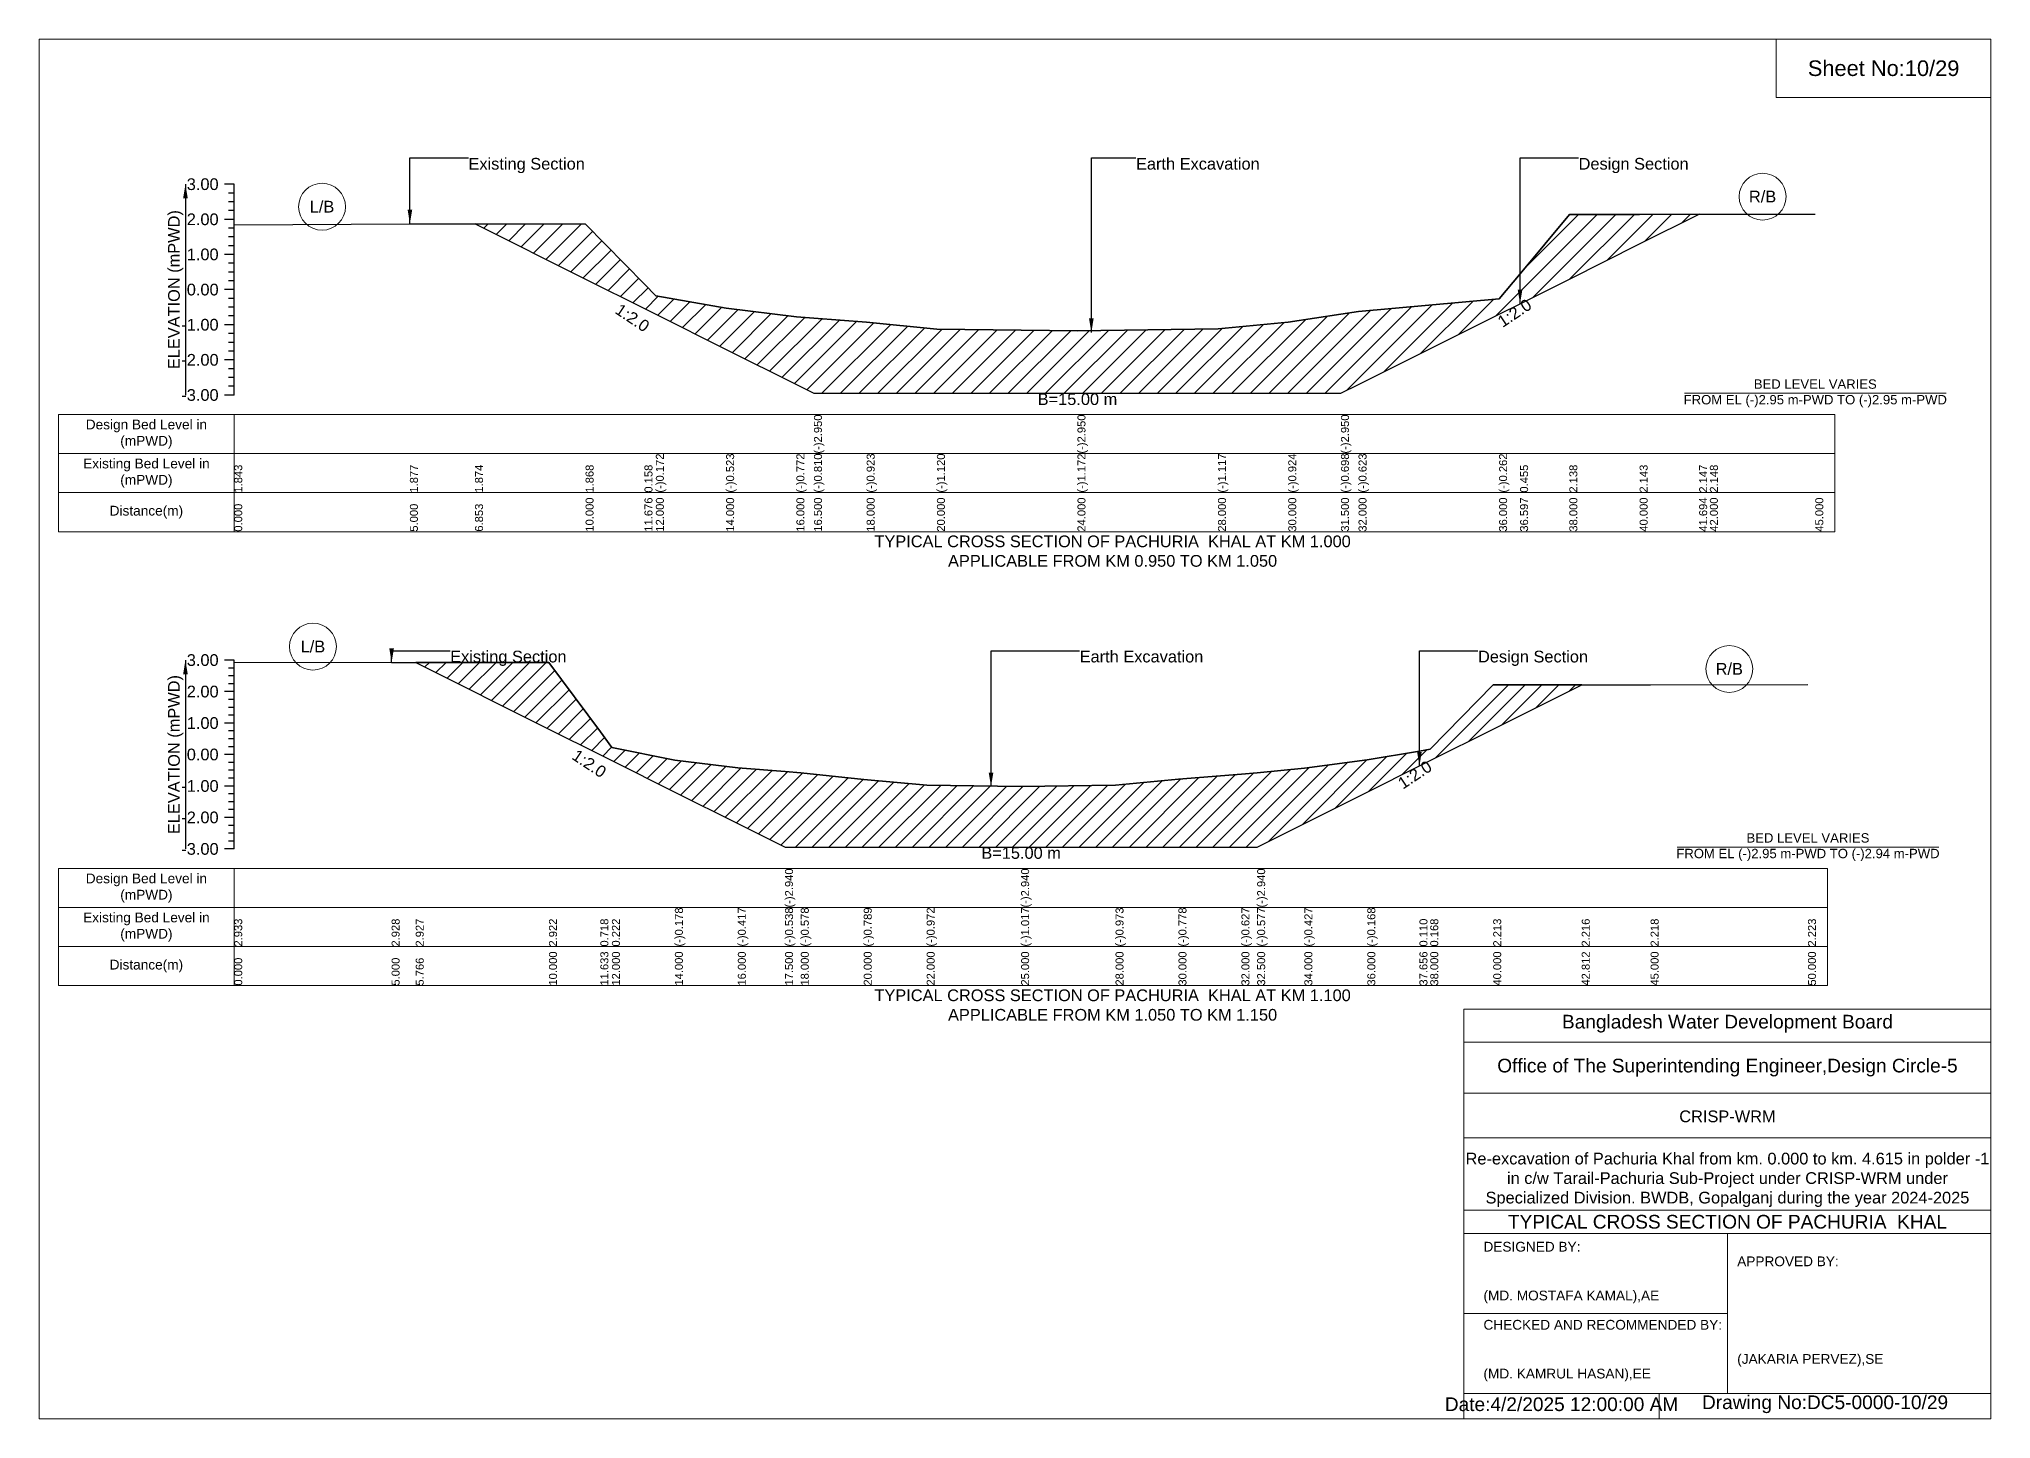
# Model space of a CAD drawing. Header units: inches. Extents: x 91000 to 388000, y -5656 to 0.
# Drawn here: x 190000 to 198000, y -5656 to 0 of the extents above; entities that cross this region are included whole.
import ezdxf

# ---------------------------------------------------------------- set-up
doc = ezdxf.new("R2010")
doc.units = ezdxf.units.IN
doc.header["$LTSCALE"] = 7
doc.header["$MEASUREMENT"] = 0
for name, color, linetype, lineweight in [('Cross section Data Border', 7, 'Continuous', 9), ('Cross Section Labels', 7, 'Continuous', 9), ('Existing_Bed_Level for Xsection', 7, 'Continuous', 25), ('Long Section Labels', 7, 'Continuous', 9)]:
    doc.layers.add(name, color=color, linetype=linetype, lineweight=lineweight)
doc.styles.get("Standard").update_dxf_attribs({"font": 'arial.ttf'})
doc.dimstyles.get("Standard").update_dxf_attribs({"dimtxt": 0.18, "dimasz": 0.18, "dimexe": 0.18, "dimexo": 0.0625, "dimgap": 0.09, "dimtad": 0, "dimtih": 1, "dimtoh": 1, "dimdec": 4, "dimzin": 0, "dimdsep": 46, "dimtxsty": 'Standard', "dimcen": 0.09, "dimadec": 0, "dimazin": 0, "dimtfac": 1, "dimtdec": 4, "dimtofl": 0, "dimtmove": 0, "dimatfit": 3, "dimfxl": 1, "dimtolj": 1, "dimtzin": 0, "dimarcsym": 0})

msp = doc.modelspace()

# ---------------------------------------------------------------- hatches: boundary and pattern name
at = {"layer": 'Existing_Bed_Level for Xsection'}
h = msp.add_hatch(dxfattribs=at)
h.set_pattern_fill('ANSI31', color=256, scale=432, style=0)
h.paths.add_polyline_path([(191786.8, -757.4), (192240, -984), (192481.4, -1104.7), (192528, -1128), (192816, -1272), (193104, -1416), (193176, -1452), (193392, -1452), (193680, -1452), (194256, -1452), (194832, -1452), (195120, -1452), (195336, -1452), (195408, -1416), (195984, -1128), (196070, -1085), (196272, -984), (196560, -840), (196804, -718), (196560, -718.6), (196272, -719.4), (196070, -961.8), (195984, -1065), (195408, -1116.9), (195336, -1127.8), (195120, -1160.3), (194832, -1188.1), (194256, -1196), (193680, -1188.5), (193392, -1160.1), (193176, -1143.8), (193104, -1138.4), (192816, -1102.5), (192528, -1052), (192481.4, -1004.5), (192240, -758.2)])
h = msp.add_hatch(dxfattribs=at)
h.set_pattern_fill('ANSI31', color=256, scale=387, style=0)
h.paths.add_polyline_path([(191543.8, -2555.2), (192090, -2828.3), (192300.6, -2933.6), (192348, -2957.3), (192606, -3086.3), (192864, -3215.3), (193057.5, -3312.1), (193122, -3312.1), (193380, -3312.1), (193638, -3312.1), (194025, -3312.1), (194412, -3312.1), (194670, -3312.1), (194928, -3312.1), (194992.5, -3312.1), (195186, -3215.3), (195444, -3086.3), (195657.6, -2979.5), (195702, -2957.3), (195960, -2828.3), (196322.7, -2647), (195960, -2647.3), (195702, -2911.1), (195657.6, -2918.6), (195444, -2954.5), (195186, -2987.9), (194992.5, -3007.2), (194928, -3013.7), (194670, -3033.2), (194412, -3058.3), (194025, -3064), (193638, -3058.2), (193380, -3034.6), (193122, -3007.4), (193057.5, -3002.2), (192864, -2986.6), (192606, -2955.8), (192348, -2904.2), (192300.6, -2840.2), (192090, -2555.9)])

# ---------------------------------------------------------------- linework, layer by layer
at = {"layer": 'Cross section Data Border'}
for points in [[(190080, -1539.2), (197360, -1539.2), (197360, -2019.2), (190080, -2019.2)], [(190080, -3399.8), (197330, -3399.8), (197330, -3879.8), (190080, -3879.8)]]:
    msp.add_lwpolyline(points, close=True, dxfattribs=at)
for points in [[(190800, -1539.2), (190800, -2019.2)], [(190080, -1699.2), (197360, -1699.2)], [(190080, -1859.2), (197360, -1859.2)], [(190800, -3399.8), (190800, -3879.8)], [(190080, -3559.8), (197330, -3559.8)], [(190080, -3719.8), (197330, -3719.8)]]:
    msp.add_lwpolyline(points, dxfattribs=at)
at = {"layer": 'Cross Section Labels'}
for points in [[(196744.2, -1452), (197815.8, -1452)], [(196714.2, -3312.1), (197785.8, -3312.1)]]:
    msp.add_lwpolyline(points, dxfattribs=at)
for centre in [(197064, -645.9), (191160, -687.4), (191122.5, -2490.3), (196927.5, -2581.9)]:
    msp.add_circle(centre, 96, dxfattribs=at)
at = {"layer": 'Existing_Bed_Level for Xsection'}
for points in [[(190800, -595.2), (190760, -595.2)], [(190800, -631.2), (190776, -631.2)], [(190800, -1459.2), (190800, -1315.2), (190800, -1171.2), (190800, -1027.2), (190800, -883.2), (190800, -739.2), (190800, -595.2)], [(190800, -667.2), (190776, -667.2)], [(190800, -703.2), (190776, -703.2)], [(190800, -761.8), (191520, -756.9), (191786.8, -757.4), (192240, -758.2), (192481.4, -1004.5), (192528, -1052), (192816, -1102.5), (193104, -1138.4), (193176, -1143.8), (193176, -1143.8), (193392, -1160.1), (193680, -1188.5), (194256, -1196), (194256, -1196), (194832, -1188.1), (195120, -1160.3), (195336, -1127.8), (195336, -1127.8), (195408, -1116.9), (195984, -1065), (196070, -961.8), (196272, -719.4), (196560, -718.6), (196804, -718), (196848, -717.9), (197280, -717.9)], [(190800, -739.2), (190760, -739.2)], [(190800, -775.2), (190776, -775.2)], [(190800, -811.2), (190776, -811.2)], [(190800, -847.2), (190776, -847.2)], [(190800, -883.2), (190760, -883.2)], [(190800, -919.2), (190776, -919.2)], [(190800, -955.2), (190776, -955.2)], [(190800, -1027.2), (190760, -1027.2)], [(190800, -991.2), (190776, -991.2)], [(190800, -1063.2), (190776, -1063.2)], [(190800, -1099.2), (190776, -1099.2)], [(190800, -1171.2), (190760, -1171.2)], [(190800, -1135.2), (190776, -1135.2)], [(190800, -1207.2), (190776, -1207.2)], [(190800, -1243.2), (190776, -1243.2)], [(190800, -1279.2), (190776, -1279.2)], [(190800, -1315.2), (190760, -1315.2)], [(190800, -1351.2), (190776, -1351.2)], [(190800, -1387.2), (190776, -1387.2)], [(190800, -1423.2), (190776, -1423.2)], [(190800, -1459.2), (190760, -1459.2)], [(190800, -2545.8), (190760, -2545.8)], [(190800, -3319.8), (190800, -3190.8), (190800, -3061.8), (190800, -2932.8), (190800, -2803.8), (190800, -2674.8), (190800, -2545.8)], [(190800, -2554.4), (191445, -2555.1), (191543.8, -2555.2), (192090, -2555.9), (192300.6, -2840.2), (192348, -2904.2), (192606, -2955.8), (192864, -2986.6), (193057.5, -3002.2), (193057.5, -3002.2), (193122, -3007.4), (193380, -3034.6), (193638, -3058.2), (194025, -3064), (194025, -3064), (194412, -3058.3), (194670, -3033.2), (194928, -3013.7), (194992.5, -3007.2), (194992.5, -3007.2), (195186, -2987.9), (195444, -2954.5), (195657.6, -2918.6), (195702, -2911.1), (195960, -2647.3), (196322.7, -2647), (196605, -2646.7), (197250, -2646)], [(190800, -2578.1), (190776, -2578.1)], [(190800, -2610.3), (190776, -2610.3)], [(190800, -2674.8), (190760, -2674.8)], [(190800, -2642.6), (190776, -2642.6)], [(190800, -2707.1), (190776, -2707.1)], [(190800, -2739.3), (190776, -2739.3)], [(190800, -2771.6), (190776, -2771.6)], [(190800, -2803.8), (190760, -2803.8)], [(190800, -2836.1), (190776, -2836.1)], [(190800, -2868.3), (190776, -2868.3)], [(190800, -2932.8), (190760, -2932.8)], [(190800, -2900.6), (190776, -2900.6)], [(190800, -2965.1), (190776, -2965.1)], [(190800, -2997.3), (190776, -2997.3)], [(190800, -3029.6), (190776, -3029.6)], [(190800, -3061.8), (190760, -3061.8)], [(190800, -3094.1), (190776, -3094.1)], [(190800, -3190.8), (190760, -3190.8)], [(190800, -3126.3), (190776, -3126.3)], [(190800, -3158.6), (190776, -3158.6)], [(190800, -3223.1), (190776, -3223.1)], [(190800, -3255.3), (190776, -3255.3)], [(190800, -3319.8), (190760, -3319.8)], [(190800, -3287.6), (190776, -3287.6)]]:
    msp.add_lwpolyline(points, dxfattribs=at)
for points in [[(191786.8, -757.4), (192240, -984), (192481.4, -1104.7), (192528, -1128), (192816, -1272), (193104, -1416), (193176, -1452), (193176, -1452), (193392, -1452), (193680, -1452), (194256, -1452), (194256, -1452), (194832, -1452), (195120, -1452), (195336, -1452), (195336, -1452), (195408, -1416), (195984, -1128), (196070, -1085), (196272, -984), (196560, -840), (196804, -718), (196804, -718), (196804, -718), (196560, -718.6), (196272, -719.4), (196070, -961.8), (195984, -1065), (195408, -1116.9), (195336, -1127.8), (195336, -1127.8), (195120, -1160.3), (194832, -1188.1), (194256, -1196), (194256, -1196), (193680, -1188.5), (193392, -1160.1), (193176, -1143.8), (193176, -1143.8), (193104, -1138.4), (192816, -1102.5), (192528, -1052), (192481.4, -1004.5), (192240, -758.2)], [(191543.8, -2555.2), (192090, -2828.3), (192300.6, -2933.6), (192348, -2957.3), (192606, -3086.3), (192864, -3215.3), (193057.5, -3312.1), (193057.5, -3312.1), (193122, -3312.1), (193380, -3312.1), (193638, -3312.1), (194025, -3312.1), (194025, -3312.1), (194412, -3312.1), (194670, -3312.1), (194928, -3312.1), (194992.5, -3312.1), (194992.5, -3312.1), (195186, -3215.3), (195444, -3086.3), (195657.6, -2979.5), (195702, -2957.3), (195960, -2828.3), (196322.7, -2647), (196322.7, -2647), (196322.7, -2647), (195960, -2647.3), (195702, -2911.1), (195657.6, -2918.6), (195444, -2954.5), (195186, -2987.9), (194992.5, -3007.2), (194992.5, -3007.2), (194928, -3013.7), (194670, -3033.2), (194412, -3058.3), (194025, -3064), (194025, -3064), (193638, -3058.2), (193380, -3034.6), (193122, -3007.4), (193057.5, -3002.2), (193057.5, -3002.2), (192864, -2986.6), (192606, -2955.8), (192348, -2904.2), (192300.6, -2840.2), (192090, -2555.9)]]:
    msp.add_lwpolyline(points, close=True, dxfattribs=at)
at = {"layer": 'Long Section Labels'}
for points in [[(190000, 0), (198000, 0), (198000, -5656), (190000, -5656)], [(197120, 0), (198000, 0), (198000, -240), (197120, -240)]]:
    msp.add_lwpolyline(points, close=True, dxfattribs=at)
for points in [[(195840, -5656), (195840, -3976), (198000, -3976)], [(195840, -4112), (198000, -4112)], [(195840, -4320), (198000, -4320)], [(195840, -4504), (198000, -4504)], [(195840, -4800), (198000, -4800)], [(195840, -4896), (198000, -4896)], [(196920, -4896), (196920, -5552)], [(195840, -5224), (196920, -5224)], [(195840, -5552), (198000, -5552)], [(196640, -5552), (196640, -5656)]]:
    msp.add_lwpolyline(points, dxfattribs=at)

# ---------------------------------------------------------------- texts
at = {"layer": 'Cross section Data Border', "char_height": 40, "width": 640, "attachment_point": 5}
for s, insert in [('Design Bed Level in (mPWD)', (190440, -1619.2)), ('Existing Bed Level in (mPWD)', (190440, -1779.2)), ('Distance(m)', (190440, -1939.2)), ('Design Bed Level in (mPWD)', (190440, -3479.8)), ('Existing Bed Level in (mPWD)', (190440, -3639.8)), ('Distance(m)', (190440, -3799.8))]:
    msp.add_mtext(s, dxfattribs=dict(at, insert=insert))
at = {"layer": 'Cross Section Labels'}
for s, insert, char_height, attachment_point in [('Existing Section', (191760, -487.2), 48, 1), ('Earth Excavation', (194496, -487.2), 48, 1), ('Design Section', (196310, -487.2), 48, 1), ('R/B', (197064, -645.9), 48, 5), ('L/B', (191160, -687.4), 48, 5), ('BED LEVEL VARIES ^JFROM EL (-)2.95 m-PWD TO (-)2.95 m-PWD', (197280, -1452), 38.4, 5), ('B=15.00 m', (194256, -1452), 48, 2), ('TYPICAL CROSS SECTION OF PACHURIA  KHAL AT KM 1.000^JAPPLICABLE FROM KM 0.950 TO KM 1.050', (194400, -2099.2), 48, 5), ('L/B', (191122.5, -2490.3), 48, 5), ('Existing Section', (191685, -2507.1), 48, 1), ('Earth Excavation', (194265, -2507.1), 48, 1), ('Design Section', (195897.6, -2507.1), 48, 1), ('R/B', (196927.5, -2581.9), 48, 5), ('BED LEVEL VARIES ^JFROM EL (-)2.95 m-PWD TO (-)2.94 m-PWD', (197250, -3312.1), 38.4, 5), ('B=15.00 m', (194025, -3312.1), 48, 2), ('TYPICAL CROSS SECTION OF PACHURIA  KHAL AT KM 1.100^JAPPLICABLE FROM KM 1.050 TO KM 1.150', (194400, -3959.8), 48, 5)]:
    msp.add_mtext(s, dxfattribs=dict(at, insert=insert, char_height=char_height, attachment_point=attachment_point))
at = {"layer": 'Cross Section Labels', "char_height": 48, "attachment_point": 2}
for insert, rotation in [((192445.4, -1122.7), 326.30993), ((196034, -1103), 33.69007), ((192268.4, -2949.8), 326.30993), ((195625.3, -2995.6), 33.69007)]:
    msp.add_mtext('1:2.0', dxfattribs=dict(at, insert=insert, rotation=rotation))
at = {"layer": 'Existing_Bed_Level for Xsection', "char_height": 48, "attachment_point": 6}
for s, insert in [('3.00', (190736, -595.2)), ('2.00', (190736, -739.2)), ('1.00', (190736, -883.2)), ('0.00', (190736, -1027.2)), ('-1.00', (190736, -1171.2)), ('-2.00', (190736, -1315.2)), ('-3.00', (190736, -1459.2)), ('3.00', (190736, -2545.8)), ('2.00', (190736, -2674.8)), ('1.00', (190736, -2803.8)), ('0.00', (190736, -2932.8)), ('-1.00', (190736, -3061.8)), ('-2.00', (190736, -3190.8)), ('-3.00', (190736, -3319.8))]:
    msp.add_mtext(s, dxfattribs=dict(at, insert=insert))
at = {"layer": 'Existing_Bed_Level for Xsection', "rotation": 90}
for s, insert, char_height, attachment_point in [('ELEVATION (mPWD)', (190560, -1027.2), 48, 5), ('(-)2.950', (193176, -1699.2), 32.8, 1), ('(-)2.950', (194256, -1699.2), 32.8, 1), ('(-)2.950', (195336, -1699.2), 32.8, 1), ('1.843', (190800, -1859.2), 32.8, 1), ('1.877', (191520, -1859.2), 32.8, 1), ('1.874', (191786.8, -1859.2), 32.8, 1), ('1.868', (192240, -1859.2), 32.8, 1), ('0.158', (192481.4, -1859.2), 32.8, 1), ('(-)0.172', (192528, -1859.2), 32.8, 1), ('(-)0.523', (192816, -1859.2), 32.8, 1), ('(-)0.772', (193104, -1859.2), 32.8, 1), ('(-)0.810', (193176, -1859.2), 32.8, 1), ('(-)0.923', (193392, -1859.2), 32.8, 1), ('(-)1.120', (193680, -1859.2), 32.8, 1), ('(-)1.172', (194256, -1859.2), 32.8, 1), ('(-)1.117', (194832, -1859.2), 32.8, 1), ('(-)0.924', (195120, -1859.2), 32.8, 1), ('(-)0.698', (195336, -1859.2), 32.8, 1), ('(-)0.623', (195408, -1859.2), 32.8, 1), ('(-)0.262', (195984, -1859.2), 32.8, 1), ('0.455', (196070, -1859.2), 32.8, 1), ('2.138', (196272, -1859.2), 32.8, 1), ('2.143', (196560, -1859.2), 32.8, 1), ('2.147', (196804, -1859.2), 32.8, 1), ('2.148', (196848, -1859.2), 32.8, 1), ('0.000', (190800, -2019.2), 32.8, 1), ('5.000', (191520, -2019.2), 32.8, 1), ('6.853', (191786.8, -2019.2), 32.8, 1), ('10.000', (192240, -2019.2), 32.8, 1), ('11.676', (192481.4, -2019.2), 32.8, 1), ('12.000', (192528, -2019.2), 32.8, 1), ('14.000', (192816, -2019.2), 32.8, 1), ('16.000', (193104, -2019.2), 32.8, 1), ('16.500', (193176, -2019.2), 32.8, 1), ('18.000', (193392, -2019.2), 32.8, 1), ('20.000', (193680, -2019.2), 32.8, 1), ('24.000', (194256, -2019.2), 32.8, 1), ('28.000', (194832, -2019.2), 32.8, 1), ('30.000', (195120, -2019.2), 32.8, 1), ('31.500', (195336, -2019.2), 32.8, 1), ('32.000', (195408, -2019.2), 32.8, 1), ('36.000', (195984, -2019.2), 32.8, 1), ('36.597', (196070, -2019.2), 32.8, 1), ('38.000', (196272, -2019.2), 32.8, 1), ('40.000', (196560, -2019.2), 32.8, 1), ('41.694', (196804, -2019.2), 32.8, 1), ('42.000', (196848, -2019.2), 32.8, 1), ('45.000', (197280, -2019.2), 32.8, 1), ('ELEVATION (mPWD)', (190560, -2932.8), 48, 5), ('(-)2.940', (193057.5, -3559.8), 32.8, 1), ('(-)2.940', (194025, -3559.8), 32.8, 1), ('(-)2.940', (194992.5, -3559.8), 32.8, 1), ('(-)0.178', (192606, -3719.8), 32.8, 1), ('(-)0.417', (192864, -3719.8), 32.8, 1), ('(-)0.538', (193057.5, -3719.8), 32.8, 1), ('(-)0.578', (193122, -3719.8), 32.8, 1), ('(-)0.789', (193380, -3719.8), 32.8, 1), ('(-)0.972', (193638, -3719.8), 32.8, 1), ('(-)1.017', (194025, -3719.8), 32.8, 1), ('(-)0.973', (194412, -3719.8), 32.8, 1), ('(-)0.778', (194670, -3719.8), 32.8, 1), ('(-)0.627', (194928, -3719.8), 32.8, 1), ('(-)0.577', (194992.5, -3719.8), 32.8, 1), ('(-)0.427', (195186, -3719.8), 32.8, 1), ('(-)0.168', (195444, -3719.8), 32.8, 1), ('2.933', (190800, -3719.8), 32.8, 1), ('2.928', (191445, -3719.8), 32.8, 1), ('2.927', (191543.8, -3719.8), 32.8, 1), ('2.922', (192090, -3719.8), 32.8, 1), ('0.718', (192300.6, -3719.8), 32.8, 1), ('0.222', (192348, -3719.8), 32.8, 1), ('0.110', (195657.6, -3719.8), 32.8, 1), ('0.168', (195702, -3719.8), 32.8, 1), ('2.213', (195960, -3719.8), 32.8, 1), ('2.216', (196322.7, -3719.8), 32.8, 1), ('2.218', (196605, -3719.8), 32.8, 1), ('2.223', (197250, -3719.8), 32.8, 1), ('10.000', (192090, -3879.8), 32.8, 1), ('11.633', (192300.6, -3879.8), 32.8, 1), ('12.000', (192348, -3879.8), 32.8, 1), ('14.000', (192606, -3879.8), 32.8, 1), ('16.000', (192864, -3879.8), 32.8, 1), ('17.500', (193057.5, -3879.8), 32.8, 1), ('18.000', (193122, -3879.8), 32.8, 1), ('20.000', (193380, -3879.8), 32.8, 1), ('22.000', (193638, -3879.8), 32.8, 1), ('25.000', (194025, -3879.8), 32.8, 1), ('28.000', (194412, -3879.8), 32.8, 1), ('30.000', (194670, -3879.8), 32.8, 1), ('32.000', (194928, -3879.8), 32.8, 1), ('32.500', (194992.5, -3879.8), 32.8, 1), ('34.000', (195186, -3879.8), 32.8, 1), ('36.000', (195444, -3879.8), 32.8, 1), ('37.656', (195657.6, -3879.8), 32.8, 1), ('38.000', (195702, -3879.8), 32.8, 1), ('40.000', (195960, -3879.8), 32.8, 1), ('42.812', (196322.7, -3879.8), 32.8, 1), ('45.000', (196605, -3879.8), 32.8, 1), ('50.000', (197250, -3879.8), 32.8, 1), ('0.000', (190800, -3879.8), 32.8, 1), ('5.000', (191445, -3879.8), 32.8, 1), ('5.766', (191543.8, -3879.8), 32.8, 1)]:
    msp.add_mtext(s, dxfattribs=dict(at, insert=insert, char_height=char_height, attachment_point=attachment_point))
at = {"layer": 'Long Section Labels', "attachment_point": 5}
for s, insert, char_height in [('Sheet No:10/29', (197560, -120), 64), ('Bangladesh Water Development Board', (196920, -4036), 56), ('Office of The Superintending Engineer,Design Circle-5', (196920, -4216), 56)]:
    msp.add_mtext(s, dxfattribs=dict(at, insert=insert, char_height=char_height))
at = {"layer": 'Long Section Labels'}
for s, insert, char_height, width, attachment_point in [('CRISP-WRM', (196920, -4416), 48, 2240, 5), ('Re-excavation of Pachuria Khal from km. 0.000 to km. 4.615 in polder -1  in c/w Tarail-Pachuria Sub-Project under CRISP-WRM under Specialized Division. BWDB, Gopalganj during the year 2024-2025', (196920, -4676), 48, 2160, 5), ('TYPICAL CROSS SECTION OF PACHURIA  KHAL', (196920, -4848), 56, 2240, 5), ('DESIGNED BY:^J^J^J(MD. MOSTAFA KAMAL),AE', (195920, -5056), 40, 1120, 4), ('APPROVED BY:^J^J^J^J^J^J(JAKARIA PERVEZ),SE', (196960, -5216), 40, 1120, 4), ('CHECKED AND RECOMMENDED BY:^J^J^J(MD. KAMRUL HASAN),EE', (195920, -5376), 40, 1120, 4), ('Date:4/2/2025 12:00:00 AM', (196240, -5596), 56, 1120, 5), ('Drawing No:DC5-0000-10/29', (197320, -5596), 56, 1760, 5)]:
    msp.add_mtext(s, dxfattribs=dict(at, insert=insert, char_height=char_height, width=width, attachment_point=attachment_point))

# ---------------------------------------------------------------- leaders
at = {"layer": 'Cross Section Labels', "annotation_type": 0, "has_hookline": 1, "hookline_direction": 0}
for points, text_width in [([(191520, -756.9), (191520, -487.2), (191759.9, -487.2)], 467.2), ([(194312.9, -1203), (194312.9, -487.2), (194495.9, -487.2)], 497), ([(196070, -1085), (196070, -487.2), (196309.9, -487.2)], 441.2), ([(191445, -2555.1), (191445, -2507.1), (191684.9, -2507.1)], 467.2), ([(193901.8, -3064.3), (193901.8, -2507.1), (194264.9, -2507.1)], 497), ([(195657.6, -2979.5), (195657.6, -2507.1), (195897.5, -2507.1)], 441.2)]:
    msp.add_leader(points, dimstyle='Standard', override={"dimasz": 57.6}, dxfattribs=dict(at, text_width=text_width))
at = {"layer": 'Existing_Bed_Level for Xsection'}
for points in [[(190600, -595.2), (190600, -1459.2)], [(190600, -2545.8), (190600, -3319.8)]]:
    msp.add_leader(points, dimstyle='Standard', override={"dimasz": 57.6}, dxfattribs=at)

doc.saveas('drawing.dxf')
